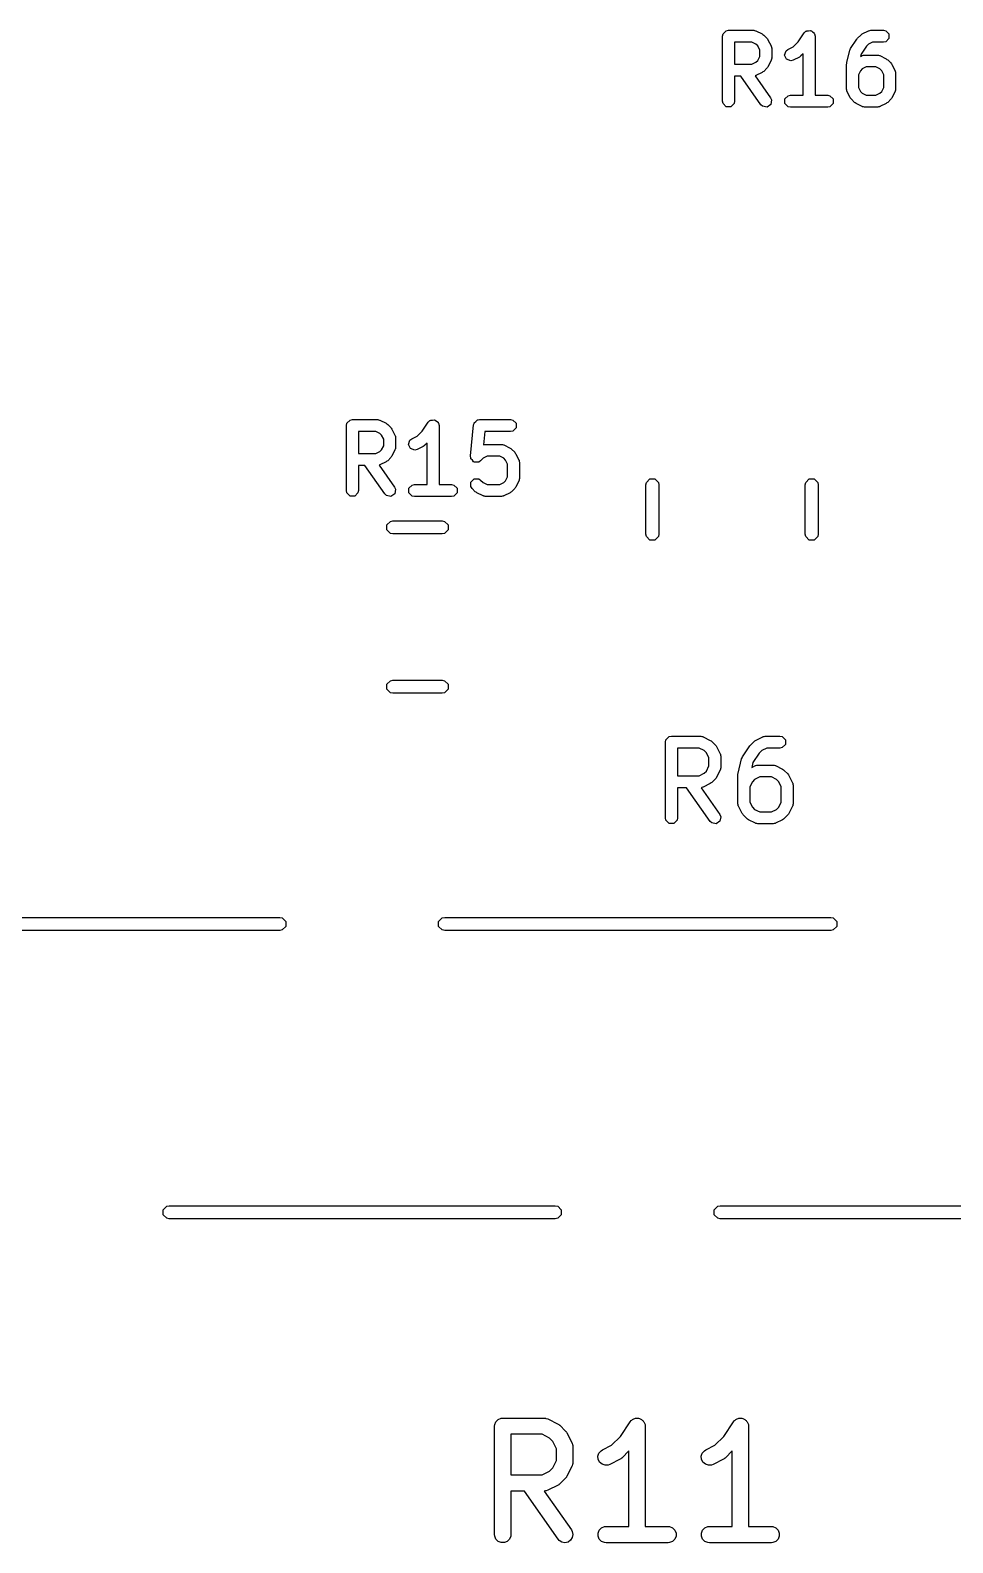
# Model space of a CAD drawing. Header units: millimetres. Extents: x 112.3 to 187.7, y -128.1 to -63.8.
# Drawn here: x 154.43 to 162.93, y -93.93 to -79.98 of the extents above; entities that cross this region are included whole.
import ezdxf

# ---------------------------------------------------------------- set-up
doc = ezdxf.new("R2010")
doc.units = ezdxf.units.MM
doc.layers.add('F.Silkscreen', color=41, linetype='CONTINUOUS', true_color=0xf2eda1)

msp = doc.modelspace()

# ---------------------------------------------------------------- linework, layer by layer
at = {"layer": 'F.Silkscreen', "linetype": 'CONTINUOUS'}
for p, q in [((160.812091, -80.034243), (160.816278, -80.013195)), ((160.812091, -80.634243), (160.812091, -80.034243)), ((160.816278, -80.013195), (160.846043, -79.98343)), ((160.846043, -79.98343), (160.867091, -79.979243)), ((160.867091, -79.979243), (161.095662, -79.979243)), ((161.095662, -79.979243), (161.098362, -79.97978)), ((161.098362, -79.97978), (161.09956, -79.979381)), ((161.09956, -79.979381), (161.108068, -79.98171)), ((161.108068, -79.98171), (161.11671, -79.98343)), ((161.11671, -79.98343), (161.117601, -79.984321)), ((161.117601, -79.984321), (161.120258, -79.985049)), ((161.120258, -79.985049), (161.177402, -80.013621)), ((161.177402, -80.013621), (161.184365, -80.019024)), ((161.184365, -80.019024), (161.191697, -80.023924)), ((161.191697, -80.023924), (161.220267, -80.052496)), ((161.220267, -80.052496), (161.225165, -80.059826)), ((161.225165, -80.059826), (161.230569, -80.066789)), ((161.230569, -80.066789), (161.259141, -80.123932)), ((161.510062, -80.084917), (161.564186, -80.003734)), ((161.564186, -80.003734), (161.579345, -79.988544)), ((161.579345, -79.988544), (161.584896, -79.987433)), ((161.584896, -79.987433), (161.5889, -79.98343)), ((161.5889, -79.98343), (161.604913, -79.98343)), ((161.604913, -79.98343), (161.620621, -79.980288)), ((161.620621, -79.980288), (161.625334, -79.98343)), ((161.625334, -79.98343), (161.630996, -79.98343)), ((161.630996, -79.98343), (161.64232, -79.994754)), ((161.64232, -79.994754), (161.655647, -80.003639)), ((161.655647, -80.003639), (161.656757, -80.009191)), ((161.656757, -80.009191), (161.660761, -80.013195)), ((161.660761, -80.013195), (161.664948, -80.034243)), ((161.664948, -80.034243), (161.664948, -80.579243)), ((161.992757, -80.146591), (162.049901, -80.060877)), ((162.049901, -80.060877), (162.053744, -80.057025)), ((162.053744, -80.057025), (162.056771, -80.052496)), ((162.056771, -80.052496), (162.085342, -80.023924)), ((162.085342, -80.023924), (162.092672, -80.019025)), ((162.092672, -80.019025), (162.099638, -80.01362)), ((162.099638, -80.01362), (162.156781, -79.985049)), ((162.156781, -79.985049), (162.159437, -79.984321)), ((162.159437, -79.984321), (162.160329, -79.98343)), ((162.160329, -79.98343), (162.16897, -79.98171)), ((162.16897, -79.98171), (162.177479, -79.979381)), ((162.177479, -79.979381), (162.178676, -79.97978)), ((162.178676, -79.97978), (162.181377, -79.979243)), ((162.181377, -79.979243), (162.295663, -79.979243)), ((162.295663, -79.979243), (162.316711, -79.98343)), ((162.316711, -79.98343), (162.346476, -80.013195)), ((162.346476, -80.055291), (162.316711, -80.085056)), ((162.346476, -80.013195), (162.346476, -80.055291)), ((161.082678, -80.089243), (160.922091, -80.089243)), ((160.922091, -80.089243), (160.922091, -80.293529)), ((161.120224, -80.108015), (161.082678, -80.089243)), ((161.136174, -80.123966), (161.120224, -80.108015)), ((161.154948, -80.161512), (161.136174, -80.123966)), ((161.154948, -80.221259), (161.154948, -80.161512)), ((161.259141, -80.123932), (161.259868, -80.126588)), ((161.259868, -80.126588), (161.260761, -80.127481)), ((161.260761, -80.127481), (161.262481, -80.136132)), ((161.262481, -80.136132), (161.264809, -80.14463)), ((161.264809, -80.14463), (161.26441, -80.145826)), ((161.26441, -80.145826), (161.264948, -80.148529)), ((161.264948, -80.148529), (161.264948, -80.234243)), ((161.383658, -80.209571), (161.396969, -80.169637)), ((161.402484, -80.247222), (161.383658, -80.209571)), ((161.396969, -80.169637), (161.413922, -80.156479)), ((161.413922, -80.156479), (161.46308, -80.131899)), ((161.46308, -80.131899), (161.510062, -80.084917)), ((161.554948, -80.195596), (161.534553, -80.215991)), ((161.554948, -80.579243), (161.554948, -80.195596)), ((161.95659, -80.278046), (161.985162, -80.163761)), ((161.985162, -80.163761), (161.989171, -80.155274)), ((161.989171, -80.155274), (161.992757, -80.146591)), ((162.089567, -80.199682), (162.084146, -80.221366)), ((162.084146, -80.221366), (162.099637, -80.213621)), ((162.138404, -80.126426), (162.089567, -80.199682)), ((162.099637, -80.213621), (162.102293, -80.212893)), ((162.102293, -80.212893), (162.103186, -80.212001)), ((162.103186, -80.212001), (162.111837, -80.21028)), ((162.111837, -80.21028), (162.120335, -80.207953)), ((162.120335, -80.207953), (162.121531, -80.208351)), ((162.121531, -80.208351), (162.124234, -80.207814)), ((162.124234, -80.207814), (162.23852, -80.207814)), ((162.156812, -80.108016), (162.138404, -80.126426)), ((162.19436, -80.089243), (162.156812, -80.108016)), ((162.295663, -80.089243), (162.19436, -80.089243)), ((162.23852, -80.207814), (162.241222, -80.208351)), ((162.241222, -80.208351), (162.242419, -80.207953)), ((162.242419, -80.207953), (162.250916, -80.21028)), ((162.250916, -80.21028), (162.259568, -80.212001)), ((162.259568, -80.212001), (162.26046, -80.212893)), ((162.26046, -80.212893), (162.263117, -80.213621)), ((162.263117, -80.213621), (162.32026, -80.242193)), ((162.316711, -80.085056), (162.295663, -80.089243)), ((160.922091, -80.293529), (161.082679, -80.293529)), ((161.082679, -80.293529), (161.120223, -80.274756)), ((161.120223, -80.274756), (161.136175, -80.258804)), ((161.136175, -80.258804), (161.154948, -80.221259)), ((161.220267, -80.330277), (161.191696, -80.358848)), ((161.225166, -80.322943), (161.220267, -80.330277)), ((161.230569, -80.315983), (161.225166, -80.322943)), ((161.259141, -80.25884), (161.230569, -80.315983)), ((161.259868, -80.256183), (161.259141, -80.25884)), ((161.260761, -80.255291), (161.259868, -80.256183)), ((161.262481, -80.246639), (161.260761, -80.255291)), ((161.264809, -80.238142), (161.262481, -80.246639)), ((161.264948, -80.234243), (161.26441, -80.236945)), ((161.26441, -80.236945), (161.264809, -80.238142)), ((161.442418, -80.260533), (161.402484, -80.247222)), ((161.463116, -80.254865), (161.442418, -80.260533)), ((161.520259, -80.226293), (161.463116, -80.254865)), ((161.527219, -80.22089), (161.520259, -80.226293)), ((161.534553, -80.215991), (161.527219, -80.22089)), ((161.954948, -80.291386), (161.956262, -80.284778)), ((161.954948, -80.519957), (161.954948, -80.291386)), ((161.956262, -80.284778), (161.95659, -80.278046)), ((162.08372, -80.352538), (162.064948, -80.390083)), ((162.099672, -80.336586), (162.08372, -80.352538)), ((162.137217, -80.317814), (162.099672, -80.336586)), ((162.225537, -80.317814), (162.137217, -80.317814)), ((162.263081, -80.336586), (162.225537, -80.317814)), ((162.279032, -80.352537), (162.263081, -80.336586)), ((162.297805, -80.390083), (162.279032, -80.352537)), ((162.32026, -80.242193), (162.32722, -80.247595)), ((162.32722, -80.247595), (162.334554, -80.252495)), ((162.334554, -80.252495), (162.363125, -80.281066)), ((162.363125, -80.281066), (162.368021, -80.288394)), ((162.368021, -80.288394), (162.373428, -80.295361)), ((162.373428, -80.295361), (162.401999, -80.352504)), ((162.401999, -80.352504), (162.402726, -80.35516)), ((162.402726, -80.35516), (162.403618, -80.356052)), ((160.981312, -80.403529), (160.922091, -80.403529)), ((160.922091, -80.403529), (160.922091, -80.634243)), ((161.16489, -80.665783), (160.981312, -80.403529)), ((161.11671, -80.399342), (161.113148, -80.40005)), ((161.113148, -80.40005), (161.255005, -80.602702)), ((161.117602, -80.398449), (161.11671, -80.399342)), ((161.120259, -80.397722), (161.117602, -80.398449)), ((161.177402, -80.36915), (161.120259, -80.397722)), ((161.184362, -80.363747), (161.177402, -80.36915)), ((161.191696, -80.358848), (161.184362, -80.363747)), ((162.064948, -80.390083), (162.064948, -80.506973)), ((162.297805, -80.506974), (162.297805, -80.390083)), ((162.403618, -80.356052), (162.405337, -80.364693)), ((162.405337, -80.364693), (162.407667, -80.373202)), ((162.407667, -80.373202), (162.407267, -80.374399)), ((162.407267, -80.374399), (162.407805, -80.3771)), ((162.407805, -80.3771), (162.407805, -80.519957)), ((160.816278, -80.655291), (160.812091, -80.634243)), ((160.922091, -80.634243), (160.917904, -80.655291)), ((161.255005, -80.602702), (161.263646, -80.622346)), ((161.263646, -80.622346), (161.25633, -80.6638)), ((161.387706, -80.613195), (161.417471, -80.58343)), ((161.387706, -80.655291), (161.387706, -80.613195)), ((161.417471, -80.58343), (161.438519, -80.579243)), ((161.438519, -80.579243), (161.554948, -80.579243)), ((161.664948, -80.579243), (161.781376, -80.579243)), ((161.781376, -80.579243), (161.802424, -80.58343)), ((161.802424, -80.58343), (161.832189, -80.613195)), ((161.832189, -80.613195), (161.832189, -80.655291)), ((161.955485, -80.522659), (161.954948, -80.519957)), ((161.955087, -80.523856), (161.955485, -80.522659)), ((161.957414, -80.532353), (161.955087, -80.523856)), ((161.959135, -80.541005), (161.957414, -80.532353)), ((161.960027, -80.541897), (161.959135, -80.541005)), ((161.960755, -80.544554), (161.960027, -80.541897)), ((161.989327, -80.601697), (161.960755, -80.544554)), ((161.994726, -80.608653), (161.989327, -80.601697)), ((161.999628, -80.61599), (161.994726, -80.608653)), ((162.028199, -80.644562), (161.999628, -80.61599)), ((162.064948, -80.506973), (162.083721, -80.544519)), ((162.083721, -80.544519), (162.099669, -80.560469)), ((162.099669, -80.560469), (162.137217, -80.579243)), ((162.137217, -80.579243), (162.225536, -80.579243)), ((162.225536, -80.579243), (162.263082, -80.56047)), ((162.263082, -80.56047), (162.279031, -80.54452)), ((162.279031, -80.54452), (162.297805, -80.506974)), ((162.363125, -80.61599), (162.334555, -80.644562)), ((162.368019, -80.608664), (162.363125, -80.61599)), ((162.373428, -80.601696), (162.368019, -80.608664)), ((162.401999, -80.544553), (162.373428, -80.601696)), ((162.402726, -80.541896), (162.401999, -80.544553)), ((162.403618, -80.541005), (162.402726, -80.541896)), ((162.405337, -80.532363), (162.403618, -80.541005)), ((162.407667, -80.523855), (162.405337, -80.532363)), ((162.407805, -80.519957), (162.407267, -80.522657)), ((162.407267, -80.522657), (162.407667, -80.523855)), ((160.846043, -80.685056), (160.816278, -80.655291)), ((160.888139, -80.685056), (160.846043, -80.685056)), ((160.917904, -80.655291), (160.888139, -80.685056)), ((161.18039, -80.680625), (161.16489, -80.665783)), ((161.221844, -80.68794), (161.18039, -80.680625)), ((161.25633, -80.6638), (161.221844, -80.68794)), ((161.417471, -80.685056), (161.387706, -80.655291)), ((161.438519, -80.689243), (161.417471, -80.685056)), ((161.781376, -80.689243), (161.438519, -80.689243)), ((161.802424, -80.685056), (161.781376, -80.689243)), ((161.832189, -80.655291), (161.802424, -80.685056)), ((162.035529, -80.64946), (162.028199, -80.644562)), ((162.042495, -80.654866), (162.035529, -80.64946)), ((162.099638, -80.683437), (162.042495, -80.654866)), ((162.102294, -80.684164), (162.099638, -80.683437)), ((162.103186, -80.685056), (162.102294, -80.684164)), ((162.111827, -80.686775), (162.103186, -80.685056)), ((162.120336, -80.689105), (162.111827, -80.686775)), ((162.121533, -80.688705), (162.120336, -80.689105)), ((162.124234, -80.689243), (162.121533, -80.688705)), ((162.23852, -80.689243), (162.124234, -80.689243)), ((162.24122, -80.688705), (162.23852, -80.689243)), ((162.242418, -80.689105), (162.24122, -80.688705)), ((162.250926, -80.686775), (162.242418, -80.689105)), ((162.259568, -80.685056), (162.250926, -80.686775)), ((162.260459, -80.684164), (162.259568, -80.685056)), ((162.263116, -80.683437), (162.260459, -80.684164)), ((162.32026, -80.654865), (162.263116, -80.683437)), ((162.327223, -80.649461), (162.32026, -80.654865)), ((162.334555, -80.644562), (162.327223, -80.649461)), ((157.345176, -83.625095), (157.349363, -83.604047)), ((157.345176, -84.225095), (157.345176, -83.625095)), ((157.349363, -83.604047), (157.379128, -83.574282)), ((157.379128, -83.574282), (157.400176, -83.570095)), ((157.400176, -83.570095), (157.628747, -83.570095)), ((157.615763, -83.680095), (157.455176, -83.680095)), ((157.455176, -83.680095), (157.455176, -83.884381)), ((157.653309, -83.698867), (157.615763, -83.680095)), ((157.628747, -83.570095), (157.631447, -83.570632)), ((157.631447, -83.570632), (157.632645, -83.570233)), ((157.632645, -83.570233), (157.641153, -83.572562)), ((157.641153, -83.572562), (157.649795, -83.574282)), ((157.649795, -83.574282), (157.650686, -83.575173)), ((157.650686, -83.575173), (157.653343, -83.575901)), ((157.669259, -83.714818), (157.653309, -83.698867)), ((157.653343, -83.575901), (157.710487, -83.604473)), ((157.710487, -83.604473), (157.71745, -83.609876)), ((157.71745, -83.609876), (157.724782, -83.614776)), ((157.724782, -83.614776), (157.753352, -83.643348)), ((157.753352, -83.643348), (157.75825, -83.650678)), ((157.75825, -83.650678), (157.763654, -83.657641)), ((157.763654, -83.657641), (157.792226, -83.714784)), ((157.996165, -83.722751), (158.043147, -83.675769)), ((158.043147, -83.675769), (158.097271, -83.594586)), ((158.097271, -83.594586), (158.11243, -83.579396)), ((158.11243, -83.579396), (158.117981, -83.578285)), ((158.117981, -83.578285), (158.121985, -83.574282)), ((158.121985, -83.574282), (158.137998, -83.574282)), ((158.137998, -83.574282), (158.153706, -83.57114)), ((158.153706, -83.57114), (158.158419, -83.574282)), ((158.158419, -83.574282), (158.164081, -83.574282)), ((158.164081, -83.574282), (158.175405, -83.585606)), ((158.175405, -83.585606), (158.188732, -83.594491)), ((158.188732, -83.594491), (158.189842, -83.600043)), ((158.189842, -83.600043), (158.193846, -83.604047)), ((158.193846, -83.604047), (158.198033, -83.625095)), ((158.198033, -83.625095), (158.198033, -84.170095)), ((158.488306, -83.905336), (158.516878, -83.619622)), ((158.516878, -83.619622), (158.520792, -83.606789)), ((158.520792, -83.604047), (158.521995, -83.602843)), ((158.520792, -83.606789), (158.520792, -83.604047)), ((158.521995, -83.602843), (158.523139, -83.599095)), ((158.523139, -83.599095), (158.537465, -83.587373)), ((158.537465, -83.587373), (158.550557, -83.574282)), ((158.550557, -83.574282), (158.554401, -83.573517)), ((158.554401, -83.573517), (158.555718, -83.57244)), ((158.555718, -83.57244), (158.558445, -83.572712)), ((158.558445, -83.572712), (158.571605, -83.570095)), ((158.571605, -83.570095), (158.857319, -83.570095)), ((158.621379, -83.680095), (158.609131, -83.802568)), ((158.857319, -83.680095), (158.621379, -83.680095)), ((158.857319, -83.570095), (158.878367, -83.574282)), ((158.878367, -83.675908), (158.857319, -83.680095)), ((158.878367, -83.574282), (158.908132, -83.604047)), ((158.908132, -83.646143), (158.878367, -83.675908)), ((158.908132, -83.604047), (158.908132, -83.646143)), ((157.688033, -83.752364), (157.669259, -83.714818)), ((157.66926, -83.849656), (157.688033, -83.812111)), ((157.688033, -83.812111), (157.688033, -83.752364)), ((157.792226, -83.714784), (157.792953, -83.71744)), ((157.792953, -83.71744), (157.793846, -83.718333)), ((157.793846, -83.718333), (157.795566, -83.726984)), ((157.795566, -83.837491), (157.793846, -83.846143)), ((157.795566, -83.726984), (157.797894, -83.735482)), ((157.797894, -83.828994), (157.795566, -83.837491)), ((157.797894, -83.735482), (157.797495, -83.736678)), ((157.797495, -83.736678), (157.798033, -83.739381)), ((157.798033, -83.825095), (157.797495, -83.827797)), ((157.797495, -83.827797), (157.797894, -83.828994)), ((157.798033, -83.739381), (157.798033, -83.825095)), ((157.916743, -83.800423), (157.930054, -83.760489)), ((157.935569, -83.838074), (157.916743, -83.800423)), ((157.930054, -83.760489), (157.947007, -83.747331)), ((157.975503, -83.851385), (157.935569, -83.838074)), ((157.947007, -83.747331), (157.996165, -83.722751)), ((158.053344, -83.817145), (157.996201, -83.845717)), ((158.060304, -83.811742), (158.053344, -83.817145)), ((158.067638, -83.806843), (158.060304, -83.811742)), ((158.088033, -83.786448), (158.067638, -83.806843)), ((158.088033, -84.170095), (158.088033, -83.786448)), ((158.609131, -83.802568), (158.616351, -83.801132)), ((158.616351, -83.801132), (158.624849, -83.798805)), ((158.624849, -83.798805), (158.626045, -83.799203)), ((158.626045, -83.799203), (158.628748, -83.798666)), ((158.628748, -83.798666), (158.771605, -83.798666)), ((158.771605, -83.798666), (158.774307, -83.799203)), ((158.774307, -83.799203), (158.775504, -83.798805)), ((158.775504, -83.798805), (158.784001, -83.801132)), ((158.784001, -83.801132), (158.792653, -83.802853)), ((158.792653, -83.802853), (158.793545, -83.803745)), ((158.793545, -83.803745), (158.796202, -83.804473)), ((158.796202, -83.804473), (158.853345, -83.833045)), ((158.853345, -83.833045), (158.860305, -83.838447)), ((158.860305, -83.838447), (158.867639, -83.843347)), ((157.455176, -83.884381), (157.615764, -83.884381)), ((157.615764, -83.884381), (157.653308, -83.865608)), ((157.653308, -83.865608), (157.66926, -83.849656)), ((157.710487, -83.960002), (157.653344, -83.988574)), ((157.717447, -83.954599), (157.710487, -83.960002)), ((157.724781, -83.9497), (157.717447, -83.954599)), ((157.753352, -83.921129), (157.724781, -83.9497)), ((157.758251, -83.913795), (157.753352, -83.921129)), ((157.763654, -83.906835), (157.758251, -83.913795)), ((157.792226, -83.849692), (157.763654, -83.906835)), ((157.792953, -83.847035), (157.792226, -83.849692)), ((157.793846, -83.846143), (157.792953, -83.847035)), ((157.996201, -83.845717), (157.975503, -83.851385)), ((158.490378, -83.926696), (158.488306, -83.905336)), ((158.492219, -83.928946), (158.490378, -83.926696)), ((158.492219, -83.931855), (158.492219, -83.928946)), ((158.505309, -83.944945), (158.492219, -83.931855)), ((158.517033, -83.959275), (158.505309, -83.944945)), ((158.519927, -83.959564), (158.517033, -83.959275)), ((158.521985, -83.961622), (158.519927, -83.959564)), ((158.540505, -83.961622), (158.521985, -83.961622)), ((158.55892, -83.963464), (158.540505, -83.961622)), ((158.56117, -83.961622), (158.55892, -83.963464)), ((158.564079, -83.961623), (158.56117, -83.961622)), ((158.581923, -83.949701), (158.564079, -83.961623)), ((158.604185, -83.927439), (158.581923, -83.949701)), ((158.641731, -83.908666), (158.604185, -83.927439)), ((158.758622, -83.908666), (158.641731, -83.908666)), ((158.796166, -83.927438), (158.758622, -83.908666)), ((158.812117, -83.943389), (158.796166, -83.927438)), ((158.83089, -83.980935), (158.812117, -83.943389)), ((158.83089, -84.097826), (158.83089, -83.980935)), ((158.867639, -83.843347), (158.89621, -83.871918)), ((158.89621, -83.871918), (158.901106, -83.879246)), ((158.901106, -83.879246), (158.906513, -83.886213)), ((158.906513, -83.886213), (158.935084, -83.943356)), ((158.935084, -83.943356), (158.935811, -83.946012)), ((158.935811, -83.946012), (158.936703, -83.946904)), ((158.936703, -83.946904), (158.938422, -83.955545)), ((158.938422, -83.955545), (158.940752, -83.964054)), ((158.940752, -83.964054), (158.940352, -83.965251)), ((158.940352, -83.965251), (158.94089, -83.967952)), ((158.94089, -83.967952), (158.94089, -84.110809)), ((157.514397, -83.994381), (157.455176, -83.994381)), ((157.455176, -83.994381), (157.455176, -84.225095)), ((157.697975, -84.256635), (157.514397, -83.994381)), ((157.649795, -83.990194), (157.646233, -83.990902)), ((157.646233, -83.990902), (157.78809, -84.193554)), ((157.650687, -83.989301), (157.649795, -83.990194)), ((157.653344, -83.988574), (157.650687, -83.989301)), ((158.49222, -84.146905), (158.521986, -84.117139)), ((158.521986, -84.117139), (158.56408, -84.117139)), ((158.56408, -84.117139), (158.581924, -84.129061)), ((158.812116, -84.135372), (158.83089, -84.097826)), ((158.940752, -84.114707), (158.938422, -84.123215)), ((158.94089, -84.110809), (158.940352, -84.113509)), ((158.940352, -84.113509), (158.940752, -84.114707)), ((160.109567, -84.149975), (160.142039, -84.117503)), ((160.142039, -84.117503), (160.187961, -84.117503)), ((160.187961, -84.117503), (160.220433, -84.149975)), ((161.579567, -84.149975), (161.612039, -84.117503)), ((161.612039, -84.117503), (161.657961, -84.117503)), ((161.657961, -84.117503), (161.690433, -84.149975)), ((157.349363, -84.246143), (157.345176, -84.225095)), ((157.379128, -84.275908), (157.349363, -84.246143)), ((157.450989, -84.246143), (157.421224, -84.275908)), ((157.455176, -84.225095), (157.450989, -84.246143)), ((157.713475, -84.271477), (157.697975, -84.256635)), ((157.789415, -84.254652), (157.754929, -84.278792)), ((157.78809, -84.193554), (157.796731, -84.213198)), ((157.796731, -84.213198), (157.789415, -84.254652)), ((157.920791, -84.204047), (157.950556, -84.174282)), ((157.920791, -84.246143), (157.920791, -84.204047)), ((157.950556, -84.275908), (157.920791, -84.246143)), ((157.950556, -84.174282), (157.971604, -84.170095)), ((157.971604, -84.170095), (158.088033, -84.170095)), ((158.198033, -84.170095), (158.314461, -84.170095)), ((158.314461, -84.170095), (158.335509, -84.174282)), ((158.335509, -84.174282), (158.365274, -84.204047)), ((158.365274, -84.246143), (158.335509, -84.275908)), ((158.365274, -84.204047), (158.365274, -84.246143)), ((158.49222, -84.188999), (158.49222, -84.146905)), ((158.504142, -84.206843), (158.49222, -84.188999)), ((158.532714, -84.235415), (158.504142, -84.206843)), ((158.540042, -84.240311), (158.532714, -84.235415)), ((158.547009, -84.245718), (158.540042, -84.240311)), ((158.604152, -84.274289), (158.547009, -84.245718)), ((158.581924, -84.129061), (158.604185, -84.151322)), ((158.604185, -84.151322), (158.641731, -84.170095)), ((158.641731, -84.170095), (158.758621, -84.170095)), ((158.758621, -84.170095), (158.796167, -84.151322)), ((158.796167, -84.151322), (158.812116, -84.135372)), ((158.853345, -84.245717), (158.796201, -84.274289)), ((158.860308, -84.240313), (158.853345, -84.245717)), ((158.86764, -84.235414), (158.860308, -84.240313)), ((158.89621, -84.206842), (158.86764, -84.235414)), ((158.901104, -84.199516), (158.89621, -84.206842)), ((158.906513, -84.192548), (158.901104, -84.199516)), ((158.935084, -84.135405), (158.906513, -84.192548)), ((158.935811, -84.132748), (158.935084, -84.135405)), ((158.936703, -84.131857), (158.935811, -84.132748)), ((158.938422, -84.123215), (158.936703, -84.131857)), ((160.105, -84.172936), (160.109567, -84.149975)), ((160.105, -84.627064), (160.105, -84.172936)), ((160.220433, -84.149975), (160.225, -84.172936)), ((160.225, -84.172936), (160.225, -84.627064)), ((161.575, -84.172936), (161.579567, -84.149975)), ((161.575, -84.627064), (161.575, -84.172936)), ((161.690433, -84.149975), (161.695, -84.172936)), ((161.695, -84.172936), (161.695, -84.627064)), ((157.421224, -84.275908), (157.379128, -84.275908)), ((157.754929, -84.278792), (157.713475, -84.271477)), ((157.971604, -84.280095), (157.950556, -84.275908)), ((158.314461, -84.280095), (157.971604, -84.280095)), ((158.335509, -84.275908), (158.314461, -84.280095)), ((158.606808, -84.275016), (158.604152, -84.274289)), ((158.6077, -84.275908), (158.606808, -84.275016)), ((158.616341, -84.277627), (158.6077, -84.275908)), ((158.62485, -84.279957), (158.616341, -84.277627)), ((158.626047, -84.279557), (158.62485, -84.279957)), ((158.628748, -84.280095), (158.626047, -84.279557)), ((158.771605, -84.280095), (158.628748, -84.280095)), ((158.774305, -84.279557), (158.771605, -84.280095)), ((158.775503, -84.279957), (158.774305, -84.279557)), ((158.784011, -84.277627), (158.775503, -84.279957)), ((158.792653, -84.275908), (158.784011, -84.277627)), ((158.793544, -84.275016), (158.792653, -84.275908)), ((158.796201, -84.274289), (158.793544, -84.275016)), ((157.717503, -84.542039), (157.749975, -84.509567)), ((157.749975, -84.509567), (157.772936, -84.505)), ((157.772936, -84.505), (158.227064, -84.505)), ((158.227064, -84.505), (158.250025, -84.509567)), ((158.250025, -84.509567), (158.282497, -84.542039)), ((157.717503, -84.587961), (157.717503, -84.542039)), ((157.749975, -84.620433), (157.717503, -84.587961)), ((157.772936, -84.625), (157.749975, -84.620433)), ((158.227064, -84.625), (157.772936, -84.625)), ((158.250025, -84.620433), (158.227064, -84.625)), ((158.282497, -84.587961), (158.250025, -84.620433)), ((158.282497, -84.542039), (158.282497, -84.587961)), ((160.109567, -84.650025), (160.105, -84.627064)), ((160.142039, -84.682497), (160.109567, -84.650025)), ((160.220433, -84.650025), (160.187961, -84.682497)), ((160.225, -84.627064), (160.220433, -84.650025)), ((161.579567, -84.650025), (161.575, -84.627064)), ((161.612039, -84.682497), (161.579567, -84.650025)), ((161.690433, -84.650025), (161.657961, -84.682497)), ((161.695, -84.627064), (161.690433, -84.650025)), ((160.187961, -84.682497), (160.142039, -84.682497)), ((161.657961, -84.682497), (161.612039, -84.682497)), ((157.717503, -86.012039), (157.749975, -85.979567)), ((157.717503, -86.057961), (157.717503, -86.012039)), ((157.749975, -86.090433), (157.717503, -86.057961)), ((157.749975, -85.979567), (157.772936, -85.975)), ((157.772936, -85.975), (158.227064, -85.975)), ((158.227064, -85.975), (158.250025, -85.979567)), ((158.250025, -85.979567), (158.282497, -86.012039)), ((158.282497, -86.057961), (158.250025, -86.090433)), ((158.282497, -86.012039), (158.282497, -86.057961)), ((157.772936, -86.095), (157.749975, -86.090433)), ((158.227064, -86.095), (157.772936, -86.095)), ((158.250025, -86.090433), (158.227064, -86.095)), ((160.32034, -86.493879), (160.341388, -86.489692)), ((160.341388, -86.489692), (160.608055, -86.489692)), ((160.608055, -86.489692), (160.610755, -86.490229)), ((160.610755, -86.490229), (160.611953, -86.48983)), ((160.611953, -86.48983), (160.620461, -86.492159)), ((160.620461, -86.492159), (160.629103, -86.493879)), ((161.187007, -86.493879), (161.195648, -86.492159)), ((161.195648, -86.492159), (161.204157, -86.48983)), ((161.204157, -86.48983), (161.205354, -86.490229)), ((161.205354, -86.490229), (161.208055, -86.489692)), ((161.208055, -86.489692), (161.341388, -86.489692)), ((161.341388, -86.489692), (161.362436, -86.493879)), ((160.286388, -86.544692), (160.290575, -86.523644)), ((160.286388, -87.244692), (160.286388, -86.544692)), ((160.290575, -86.523644), (160.32034, -86.493879)), ((160.595071, -86.599692), (160.396388, -86.599692)), ((160.396388, -86.599692), (160.396388, -86.856359)), ((160.642143, -86.623227), (160.595071, -86.599692)), ((160.629103, -86.493879), (160.629994, -86.49477)), ((160.629994, -86.49477), (160.632651, -86.495498)), ((160.632651, -86.495498), (160.699319, -86.528831)), ((160.662853, -86.643939), (160.642143, -86.623227)), ((160.699319, -86.528831), (160.706291, -86.534242)), ((160.706291, -86.534242), (160.713613, -86.539135)), ((160.713613, -86.539135), (160.746947, -86.572469)), ((160.746947, -86.572469), (160.751845, -86.579801)), ((160.751845, -86.579801), (160.757248, -86.586762)), ((160.757248, -86.586762), (160.790582, -86.653428)), ((160.995625, -86.68085), (161.062292, -86.580851)), ((161.062292, -86.580851), (161.066139, -86.576995)), ((161.066139, -86.576995), (161.069164, -86.572469)), ((161.069164, -86.572469), (161.102497, -86.539134)), ((161.102497, -86.539134), (161.109828, -86.534235)), ((161.109828, -86.534235), (161.116792, -86.528831)), ((161.116792, -86.528831), (161.183459, -86.495498)), ((161.173967, -86.623227), (161.150799, -86.646395)), ((161.22104, -86.599692), (161.173967, -86.623227)), ((161.183459, -86.495498), (161.186115, -86.49477)), ((161.186115, -86.49477), (161.187007, -86.493879)), ((161.341388, -86.599692), (161.22104, -86.599692)), ((161.362436, -86.595505), (161.341388, -86.599692)), ((161.362436, -86.493879), (161.392201, -86.523644)), ((161.392201, -86.56574), (161.362436, -86.595505)), ((161.392201, -86.523644), (161.392201, -86.56574)), ((160.662852, -86.812112), (160.686388, -86.76504)), ((160.686388, -86.691008), (160.662853, -86.643939)), ((160.686388, -86.76504), (160.686388, -86.691008)), ((160.790582, -86.653428), (160.791309, -86.656085)), ((160.791309, -86.656085), (160.792201, -86.656977)), ((160.792201, -86.656977), (160.793919, -86.665617)), ((160.793919, -86.665617), (160.79625, -86.674127)), ((160.79625, -86.674127), (160.79585, -86.675324)), ((160.79585, -86.675324), (160.796388, -86.678025)), ((160.796388, -86.678025), (160.796388, -86.778025)), ((160.954697, -86.831353), (160.98803, -86.69802)), ((160.98803, -86.69802), (160.992039, -86.689533)), ((160.992039, -86.689533), (160.995625, -86.68085)), ((161.092435, -86.733941), (161.080891, -86.780115)), ((161.080891, -86.780115), (161.116791, -86.762165)), ((161.150799, -86.646395), (161.092435, -86.733941)), ((161.116791, -86.762165), (161.119448, -86.761437)), ((161.119448, -86.761437), (161.12034, -86.760546)), ((161.12034, -86.760546), (161.12898, -86.758827)), ((161.12898, -86.758827), (161.13749, -86.756497)), ((161.13749, -86.756497), (161.138687, -86.756896)), ((161.138687, -86.756896), (161.141388, -86.756359)), ((161.141388, -86.756359), (161.274722, -86.756359)), ((161.274722, -86.756359), (161.277424, -86.756896)), ((161.277424, -86.756896), (161.27862, -86.756498)), ((161.27862, -86.756498), (161.287116, -86.758824)), ((161.287116, -86.758824), (161.29577, -86.760546)), ((161.29577, -86.760546), (161.296662, -86.761438)), ((161.296662, -86.761438), (161.299319, -86.762166)), ((161.299319, -86.762166), (161.365985, -86.795499)), ((160.396388, -86.856359), (160.595072, -86.856359)), ((160.595072, -86.856359), (160.64214, -86.832824)), ((160.64214, -86.832824), (160.662852, -86.812112)), ((160.746946, -86.883583), (160.713613, -86.916916)), ((160.751842, -86.876254), (160.746946, -86.883583)), ((160.757249, -86.869288), (160.751842, -86.876254)), ((160.790582, -86.802621), (160.757249, -86.869288)), ((160.791309, -86.799964), (160.790582, -86.802621)), ((160.792201, -86.799073), (160.791309, -86.799964)), ((160.79392, -86.790431), (160.792201, -86.799073)), ((160.79625, -86.781923), (160.79392, -86.790431)), ((160.796388, -86.778025), (160.79585, -86.780725)), ((160.79585, -86.780725), (160.79625, -86.781923)), ((160.953055, -86.844692), (160.954369, -86.838084)), ((160.953055, -87.111359), (160.953055, -86.844692)), ((160.954369, -86.838084), (160.954697, -86.831353)), ((161.08659, -86.910603), (161.063055, -86.957675)), ((161.107302, -86.889893), (161.08659, -86.910603)), ((161.154371, -86.866359), (161.107302, -86.889893)), ((161.261739, -86.866359), (161.154371, -86.866359)), ((161.30881, -86.889895), (161.261739, -86.866359)), ((161.329519, -86.910604), (161.30881, -86.889895)), ((161.353055, -86.957676), (161.329519, -86.910604)), ((161.365985, -86.795499), (161.372951, -86.800905)), ((161.372951, -86.800905), (161.380278, -86.805801)), ((161.380278, -86.805801), (161.413613, -86.839134)), ((161.413613, -86.839134), (161.418511, -86.846465)), ((161.418511, -86.846465), (161.423916, -86.853429)), ((161.423916, -86.853429), (161.457249, -86.920096)), ((160.479419, -86.966359), (160.396388, -86.966359)), ((160.396388, -86.966359), (160.396388, -87.244692)), ((160.69633, -87.276233), (160.479419, -86.966359)), ((160.620451, -86.963892), (160.613329, -86.965843)), ((160.613329, -86.965843), (160.786446, -87.213152)), ((160.629103, -86.962172), (160.620451, -86.963892)), ((160.629995, -86.961279), (160.629103, -86.962172)), ((160.632652, -86.960552), (160.629995, -86.961279)), ((160.699319, -86.927218), (160.632652, -86.960552)), ((160.706279, -86.921815), (160.699319, -86.927218)), ((160.713613, -86.916916), (160.706279, -86.921815)), ((161.063055, -86.957675), (161.063055, -87.098375)), ((161.353055, -87.098376), (161.353055, -86.957676)), ((161.457249, -86.920096), (161.457976, -86.922752)), ((161.457976, -86.922752), (161.458868, -86.923644)), ((161.458868, -86.923644), (161.460587, -86.932285)), ((161.460587, -86.932285), (161.462917, -86.940794)), ((161.462917, -86.940794), (161.462517, -86.941991)), ((161.462517, -86.941991), (161.463055, -86.944692)), ((161.463055, -86.944692), (161.463055, -87.111359)), ((160.953592, -87.114061), (160.953055, -87.111359)), ((160.953194, -87.115257), (160.953592, -87.114061)), ((160.95552, -87.123753), (160.953194, -87.115257)), ((160.957242, -87.132407), (160.95552, -87.123753)), ((160.958134, -87.133299), (160.957242, -87.132407)), ((160.958862, -87.135956), (160.958134, -87.133299)), ((160.992195, -87.202622), (160.958862, -87.135956)), ((161.063055, -87.098375), (161.08659, -87.145445)), ((161.08659, -87.145445), (161.107303, -87.166158)), ((161.107303, -87.166158), (161.154371, -87.189692)), ((161.154371, -87.189692), (161.261739, -87.189692)), ((161.261739, -87.189692), (161.308808, -87.166156)), ((161.308808, -87.166156), (161.329521, -87.145444)), ((161.329521, -87.145444), (161.353055, -87.098376)), ((161.457249, -87.135956), (161.423915, -87.202622)), ((161.457976, -87.133298), (161.457249, -87.135956)), ((161.458868, -87.132407), (161.457976, -87.133298)), ((161.460586, -87.123766), (161.458868, -87.132407)), ((161.462917, -87.115257), (161.460586, -87.123766)), ((161.463055, -87.111359), (161.462517, -87.114059)), ((161.462517, -87.114059), (161.462917, -87.115257)), ((160.290575, -87.26574), (160.286388, -87.244692)), ((160.32034, -87.295505), (160.290575, -87.26574)), ((160.362436, -87.295505), (160.32034, -87.295505)), ((160.392201, -87.26574), (160.362436, -87.295505)), ((160.396388, -87.244692), (160.392201, -87.26574)), ((160.711831, -87.291075), (160.69633, -87.276233)), ((160.753284, -87.29839), (160.711831, -87.291075)), ((160.787771, -87.27425), (160.753284, -87.29839)), ((160.786446, -87.213152), (160.795086, -87.232796)), ((160.795086, -87.232796), (160.787771, -87.27425)), ((160.997599, -87.209585), (160.992195, -87.202622)), ((161.002497, -87.216916), (160.997599, -87.209585)), ((161.035831, -87.25025), (161.002497, -87.216916)), ((161.043161, -87.255147), (161.035831, -87.25025)), ((161.050125, -87.260552), (161.043161, -87.255147)), ((161.116791, -87.293886), (161.050125, -87.260552)), ((161.119448, -87.294613), (161.116791, -87.293886)), ((161.12034, -87.295505), (161.119448, -87.294613)), ((161.12898, -87.297223), (161.12034, -87.295505)), ((161.13749, -87.299554), (161.12898, -87.297223)), ((161.138687, -87.299154), (161.13749, -87.299554)), ((161.141388, -87.299692), (161.138687, -87.299154)), ((161.274722, -87.299692), (161.141388, -87.299692)), ((161.277424, -87.299154), (161.274722, -87.299692)), ((161.27862, -87.299553), (161.277424, -87.299154)), ((161.287116, -87.297226), (161.27862, -87.299553)), ((161.29577, -87.295505), (161.287116, -87.297226)), ((161.296662, -87.294612), (161.29577, -87.295505)), ((161.299319, -87.293885), (161.296662, -87.294612)), ((161.365985, -87.260552), (161.299319, -87.293885)), ((161.372948, -87.255147), (161.365985, -87.260552)), ((161.380279, -87.25025), (161.372948, -87.255147)), ((161.413613, -87.216916), (161.380279, -87.25025)), ((161.41851, -87.209585), (161.413613, -87.216916)), ((161.423915, -87.202622), (161.41851, -87.209585)), ((153.170289, -88.161782), (156.730289, -88.161782)), ((156.730289, -88.161782), (156.75325, -88.166349)), ((156.75325, -88.166349), (156.785722, -88.198821)), ((158.194856, -88.198821), (158.227328, -88.166349)), ((158.227328, -88.166349), (158.250289, -88.161782)), ((158.250289, -88.161782), (161.810289, -88.161782)), ((161.810289, -88.161782), (161.83325, -88.166349)), ((161.83325, -88.166349), (161.865722, -88.198821)), ((156.730289, -88.281782), (153.170289, -88.281782)), ((156.75325, -88.277215), (156.730289, -88.281782)), ((156.785722, -88.244743), (156.75325, -88.277215)), ((156.785722, -88.198821), (156.785722, -88.244743)), ((158.194856, -88.244743), (158.194856, -88.198821)), ((158.227328, -88.277215), (158.194856, -88.244743)), ((158.250289, -88.281782), (158.227328, -88.277215)), ((161.810289, -88.281782), (158.250289, -88.281782)), ((161.83325, -88.277215), (161.810289, -88.281782)), ((161.865722, -88.244743), (161.83325, -88.277215)), ((161.865722, -88.198821), (161.865722, -88.244743)), ((155.654856, -90.858821), (155.687328, -90.826349)), ((155.654856, -90.904743), (155.654856, -90.858821)), ((155.687328, -90.937215), (155.654856, -90.904743)), ((155.687328, -90.826349), (155.710289, -90.821782)), ((155.710289, -90.941782), (155.687328, -90.937215)), ((155.710289, -90.821782), (159.270289, -90.821782)), ((159.270289, -90.941782), (155.710289, -90.941782)), ((159.270289, -90.821782), (159.29325, -90.826349)), ((159.29325, -90.937215), (159.270289, -90.941782)), ((159.29325, -90.826349), (159.325722, -90.858821)), ((159.325722, -90.904743), (159.29325, -90.937215)), ((159.325722, -90.858821), (159.325722, -90.904743)), ((160.734856, -90.858821), (160.767328, -90.826349)), ((160.734856, -90.904743), (160.734856, -90.858821)), ((160.767328, -90.937215), (160.734856, -90.904743)), ((160.767328, -90.826349), (160.790289, -90.821782)), ((160.790289, -90.941782), (160.767328, -90.937215)), ((160.790289, -90.821782), (164.350289, -90.821782)), ((164.350289, -90.941782), (160.790289, -90.941782)), ((158.710714, -92.854819), (158.712155, -92.840187)), ((158.710714, -93.854819), (158.710714, -92.854819)), ((158.712155, -92.840187), (158.723354, -92.813151)), ((158.723354, -92.813151), (158.744046, -92.792459)), ((158.744046, -92.792459), (158.771082, -92.78126)), ((158.771082, -92.78126), (158.785714, -92.779819)), ((158.785714, -92.779819), (159.166666, -92.779819)), ((159.166666, -92.779819), (159.181298, -92.78126)), ((159.181298, -92.78126), (159.183787, -92.782291)), ((159.183787, -92.782291), (159.186475, -92.782482)), ((159.186475, -92.782482), (159.200207, -92.787737)), ((159.200207, -92.787737), (159.295445, -92.835356)), ((159.295445, -92.835356), (159.301744, -92.83932)), ((159.301744, -92.83932), (159.303572, -92.840078)), ((159.303572, -92.840078), (159.305628, -92.841766)), ((159.305628, -92.841766), (159.307888, -92.843188)), ((159.307888, -92.843188), (159.309187, -92.844686)), ((159.309187, -92.844686), (159.314937, -92.849405)), ((159.314937, -92.849405), (159.362556, -92.897024)), ((159.362556, -92.897024), (159.367274, -92.902773)), ((159.367274, -92.902773), (159.368773, -92.904073)), ((159.368773, -92.904073), (159.370194, -92.906332)), ((159.370194, -92.906332), (159.371883, -92.908389)), ((159.371883, -92.908389), (159.37264, -92.910216)), ((159.37264, -92.910216), (159.376605, -92.916516)), ((159.870285, -92.949896), (159.961405, -92.813216)), ((159.961405, -92.813216), (159.961439, -92.813173)), ((159.961439, -92.813173), (159.961449, -92.813151)), ((159.961449, -92.813151), (159.9615, -92.813099)), ((159.9615, -92.813099), (159.970721, -92.801841)), ((159.970721, -92.801841), (159.97689, -92.797709)), ((159.97689, -92.797709), (159.982141, -92.792459)), ((159.982141, -92.792459), (159.98893, -92.789646)), ((159.98893, -92.789646), (159.995036, -92.785558)), ((159.995036, -92.785558), (160.002316, -92.784101)), ((160.002316, -92.784101), (160.009177, -92.78126)), ((160.009177, -92.78126), (160.016525, -92.78126)), ((160.016525, -92.78126), (160.02373, -92.779819)), ((160.02373, -92.779819), (160.031014, -92.78126)), ((160.031014, -92.78126), (160.038441, -92.78126)), ((160.038441, -92.78126), (160.045229, -92.784072)), ((160.045229, -92.784072), (160.052438, -92.785498)), ((160.052438, -92.785498), (160.058617, -92.789617)), ((160.058617, -92.789617), (160.065477, -92.792459)), ((160.065477, -92.792459), (160.07067, -92.797652)), ((160.07067, -92.797652), (160.076787, -92.80173)), ((160.076787, -92.80173), (160.08092, -92.807902)), ((160.08092, -92.807902), (160.086169, -92.813151)), ((160.086169, -92.813151), (160.08898, -92.819938)), ((160.08898, -92.819938), (160.09307, -92.826045)), ((160.09307, -92.826045), (160.094526, -92.833326)), ((160.094526, -92.833326), (160.097368, -92.840187)), ((160.097368, -92.840187), (160.098793, -92.854663)), ((160.098793, -92.854663), (160.098809, -92.85474)), ((160.098809, -92.85474), (160.098803, -92.854766)), ((160.098803, -92.854766), (160.098809, -92.854819)), ((160.098809, -92.854819), (160.098809, -93.779819)), ((160.822666, -92.949896), (160.913786, -92.813216)), ((160.913786, -92.813216), (160.91382, -92.813173)), ((160.91382, -92.813173), (160.91383, -92.813151)), ((160.91383, -92.813151), (160.913881, -92.813099)), ((160.913881, -92.813099), (160.923102, -92.801841)), ((160.923102, -92.801841), (160.929271, -92.797709)), ((160.929271, -92.797709), (160.934522, -92.792459)), ((160.934522, -92.792459), (160.941311, -92.789646)), ((160.941311, -92.789646), (160.947417, -92.785558)), ((160.947417, -92.785558), (160.954697, -92.784101)), ((160.954697, -92.784101), (160.961558, -92.78126)), ((160.961558, -92.78126), (160.968906, -92.78126)), ((160.968906, -92.78126), (160.976111, -92.779819)), ((160.976111, -92.779819), (160.983395, -92.78126)), ((160.983395, -92.78126), (160.990822, -92.78126)), ((160.990822, -92.78126), (160.99761, -92.784072)), ((160.99761, -92.784072), (161.004819, -92.785498)), ((161.004819, -92.785498), (161.010998, -92.789617)), ((161.010998, -92.789617), (161.017858, -92.792459)), ((161.017858, -92.792459), (161.023051, -92.797652)), ((161.023051, -92.797652), (161.029168, -92.80173)), ((161.029168, -92.80173), (161.033301, -92.807902)), ((161.033301, -92.807902), (161.03855, -92.813151)), ((161.03855, -92.813151), (161.041361, -92.819938)), ((161.041361, -92.819938), (161.045451, -92.826045)), ((161.045451, -92.826045), (161.046907, -92.833326)), ((161.046907, -92.833326), (161.049749, -92.840187)), ((161.049749, -92.840187), (161.051174, -92.854663)), ((161.051174, -92.854663), (161.05119, -92.85474)), ((161.05119, -92.85474), (161.051184, -92.854766)), ((161.051184, -92.854766), (161.05119, -92.854819)), ((161.05119, -92.854819), (161.05119, -93.779819)), ((159.148961, -92.929819), (158.860714, -92.929819)), ((158.860714, -92.929819), (158.860714, -93.303628)), ((159.217477, -92.964077), (159.148961, -92.929819)), ((159.247884, -92.994484), (159.217477, -92.964077)), ((159.282142, -93.063), (159.247884, -92.994484)), ((159.376605, -92.916516), (159.424224, -93.011754)), ((159.424224, -93.011754), (159.429479, -93.025485)), ((159.429479, -93.025485), (159.42967, -93.028174)), ((159.42967, -93.028174), (159.430701, -93.030663)), ((159.430701, -93.030663), (159.432142, -93.045295)), ((159.432142, -93.045295), (159.432142, -93.188152)), ((159.704554, -93.073451), (159.788906, -93.031275)), ((159.788906, -93.031275), (159.870285, -92.949896)), ((160.656935, -93.073451), (160.741287, -93.031275)), ((160.741287, -93.031275), (160.822666, -92.949896)), ((159.247884, -93.238963), (159.282142, -93.170447)), ((159.282142, -93.170447), (159.282142, -93.063)), ((159.432142, -93.188152), (159.430701, -93.202784)), ((159.663684, -93.131152), (159.672938, -93.103391)), ((159.665758, -93.160342), (159.663684, -93.131152)), ((159.678845, -93.186517), (159.665758, -93.160342)), ((159.672938, -93.103391), (159.692111, -93.081283)), ((159.700953, -93.20569), (159.678845, -93.186517)), ((159.692111, -93.081283), (159.704554, -93.073451)), ((159.866874, -93.159996), (159.771636, -93.207615)), ((159.873173, -93.156031), (159.866874, -93.159996)), ((159.875001, -93.155274), (159.873173, -93.156031)), ((159.877057, -93.153585), (159.875001, -93.155274)), ((159.879317, -93.152164), (159.877057, -93.153585)), ((159.880616, -93.150665), (159.879317, -93.152164)), ((159.886366, -93.145947), (159.880616, -93.150665)), ((159.948809, -93.083504), (159.886366, -93.145947)), ((159.948809, -93.779819), (159.948809, -93.083504)), ((160.616065, -93.131152), (160.625319, -93.103391)), ((160.618139, -93.160342), (160.616065, -93.131152)), ((160.631226, -93.186517), (160.618139, -93.160342)), ((160.625319, -93.103391), (160.644492, -93.081283)), ((160.653334, -93.20569), (160.631226, -93.186517)), ((160.644492, -93.081283), (160.656935, -93.073451)), ((160.819255, -93.159996), (160.724017, -93.207615)), ((160.825554, -93.156031), (160.819255, -93.159996)), ((160.827382, -93.155274), (160.825554, -93.156031)), ((160.829438, -93.153585), (160.827382, -93.155274)), ((160.831698, -93.152164), (160.829438, -93.153585)), ((160.832997, -93.150665), (160.831698, -93.152164)), ((160.838747, -93.145947), (160.832997, -93.150665)), ((160.90119, -93.083504), (160.838747, -93.145947)), ((160.90119, -93.779819), (160.90119, -93.083504)), ((158.860714, -93.303628), (159.148961, -93.303628)), ((159.148961, -93.303628), (159.217477, -93.26937)), ((159.217477, -93.26937), (159.247884, -93.238963)), ((159.370194, -93.327114), (159.368773, -93.329374)), ((159.371883, -93.325058), (159.370194, -93.327114)), ((159.37264, -93.32323), (159.371883, -93.325058)), ((159.376605, -93.316931), (159.37264, -93.32323)), ((159.424224, -93.221693), (159.376605, -93.316931)), ((159.429479, -93.207962), (159.424224, -93.221693)), ((159.42967, -93.205272), (159.429479, -93.207962)), ((159.430701, -93.202784), (159.42967, -93.205272)), ((159.728714, -93.214944), (159.700953, -93.20569)), ((159.757904, -93.21287), (159.728714, -93.214944)), ((159.771636, -93.207615), (159.757904, -93.21287)), ((160.681095, -93.214944), (160.653334, -93.20569)), ((160.710285, -93.21287), (160.681095, -93.214944)), ((160.724017, -93.207615), (160.710285, -93.21287)), ((158.98476, -93.453628), (158.860714, -93.453628)), ((158.860714, -93.453628), (158.860714, -93.854819)), ((159.2957, -93.897829), (158.98476, -93.453628)), ((159.181298, -93.452187), (159.167781, -93.453518)), ((159.167781, -93.453518), (159.418585, -93.81181)), ((159.183787, -93.451155), (159.181298, -93.452187)), ((159.186475, -93.450965), (159.183787, -93.451155)), ((159.200207, -93.44571), (159.186475, -93.450965)), ((159.295445, -93.398091), (159.200207, -93.44571)), ((159.301744, -93.394126), (159.295445, -93.398091)), ((159.303572, -93.393369), (159.301744, -93.394126)), ((159.305628, -93.39168), (159.303572, -93.393369)), ((159.307888, -93.390259), (159.305628, -93.39168)), ((159.309187, -93.38876), (159.307888, -93.390259)), ((159.314937, -93.384042), (159.309187, -93.38876)), ((159.362556, -93.336423), (159.314937, -93.384042)), ((159.367274, -93.330673), (159.362556, -93.336423)), ((159.368773, -93.329374), (159.367274, -93.330673)), ((158.712155, -93.869451), (158.710714, -93.854819)), ((158.723354, -93.896487), (158.712155, -93.869451)), ((158.859273, -93.869451), (158.848074, -93.896487)), ((158.860714, -93.854819), (158.859273, -93.869451)), ((159.427039, -93.882012), (159.411312, -93.90669)), ((159.418585, -93.81181), (159.425795, -93.824623)), ((159.425795, -93.824623), (159.432124, -93.853194)), ((159.432124, -93.853194), (159.427039, -93.882012)), ((159.664536, -93.840187), (159.675735, -93.813151)), ((159.664536, -93.869451), (159.664536, -93.840187)), ((159.675735, -93.896487), (159.664536, -93.869451)), ((159.675735, -93.813151), (159.696427, -93.792459)), ((159.696427, -93.792459), (159.723463, -93.78126)), ((159.723463, -93.78126), (159.738095, -93.779819)), ((159.738095, -93.779819), (159.948809, -93.779819)), ((160.098809, -93.779819), (160.309523, -93.779819)), ((160.309523, -93.779819), (160.324155, -93.78126)), ((160.324155, -93.78126), (160.351191, -93.792459)), ((160.351191, -93.792459), (160.371883, -93.813151)), ((160.371883, -93.813151), (160.383082, -93.840187)), ((160.383082, -93.869451), (160.371883, -93.896487)), ((160.383082, -93.840187), (160.383082, -93.869451)), ((160.616917, -93.840187), (160.628116, -93.813151)), ((160.616917, -93.869451), (160.616917, -93.840187)), ((160.628116, -93.896487), (160.616917, -93.869451)), ((160.628116, -93.813151), (160.648808, -93.792459)), ((160.648808, -93.792459), (160.675844, -93.78126)), ((160.675844, -93.78126), (160.690476, -93.779819)), ((160.690476, -93.779819), (160.90119, -93.779819)), ((161.05119, -93.779819), (161.261904, -93.779819)), ((161.261904, -93.779819), (161.276536, -93.78126)), ((161.276536, -93.78126), (161.303572, -93.792459)), ((161.303572, -93.792459), (161.324264, -93.813151)), ((161.324264, -93.813151), (161.335463, -93.840187)), ((161.335463, -93.869451), (161.324264, -93.896487)), ((161.335463, -93.840187), (161.335463, -93.869451)), ((158.744046, -93.917179), (158.723354, -93.896487)), ((158.771082, -93.928378), (158.744046, -93.917179)), ((158.800346, -93.928378), (158.771082, -93.928378)), ((158.827382, -93.917179), (158.800346, -93.928378)), ((158.848074, -93.896487), (158.827382, -93.917179)), ((159.305271, -93.908989), (159.2957, -93.897829)), ((159.32995, -93.924716), (159.305271, -93.908989)), ((159.358767, -93.929802), (159.32995, -93.924716)), ((159.387338, -93.923472), (159.358767, -93.929802)), ((159.411312, -93.90669), (159.387338, -93.923472)), ((159.696427, -93.917179), (159.675735, -93.896487)), ((159.723463, -93.928378), (159.696427, -93.917179)), ((159.738095, -93.929819), (159.723463, -93.928378)), ((160.309523, -93.929819), (159.738095, -93.929819)), ((160.324155, -93.928378), (160.309523, -93.929819)), ((160.351191, -93.917179), (160.324155, -93.928378)), ((160.371883, -93.896487), (160.351191, -93.917179)), ((160.648808, -93.917179), (160.628116, -93.896487)), ((160.675844, -93.928378), (160.648808, -93.917179)), ((160.690476, -93.929819), (160.675844, -93.928378)), ((161.261904, -93.929819), (160.690476, -93.929819)), ((161.276536, -93.928378), (161.261904, -93.929819)), ((161.303572, -93.917179), (161.276536, -93.928378)), ((161.324264, -93.896487), (161.303572, -93.917179))]:
    msp.add_line(p, q, dxfattribs=at)

doc.saveas('drawing.dxf')
